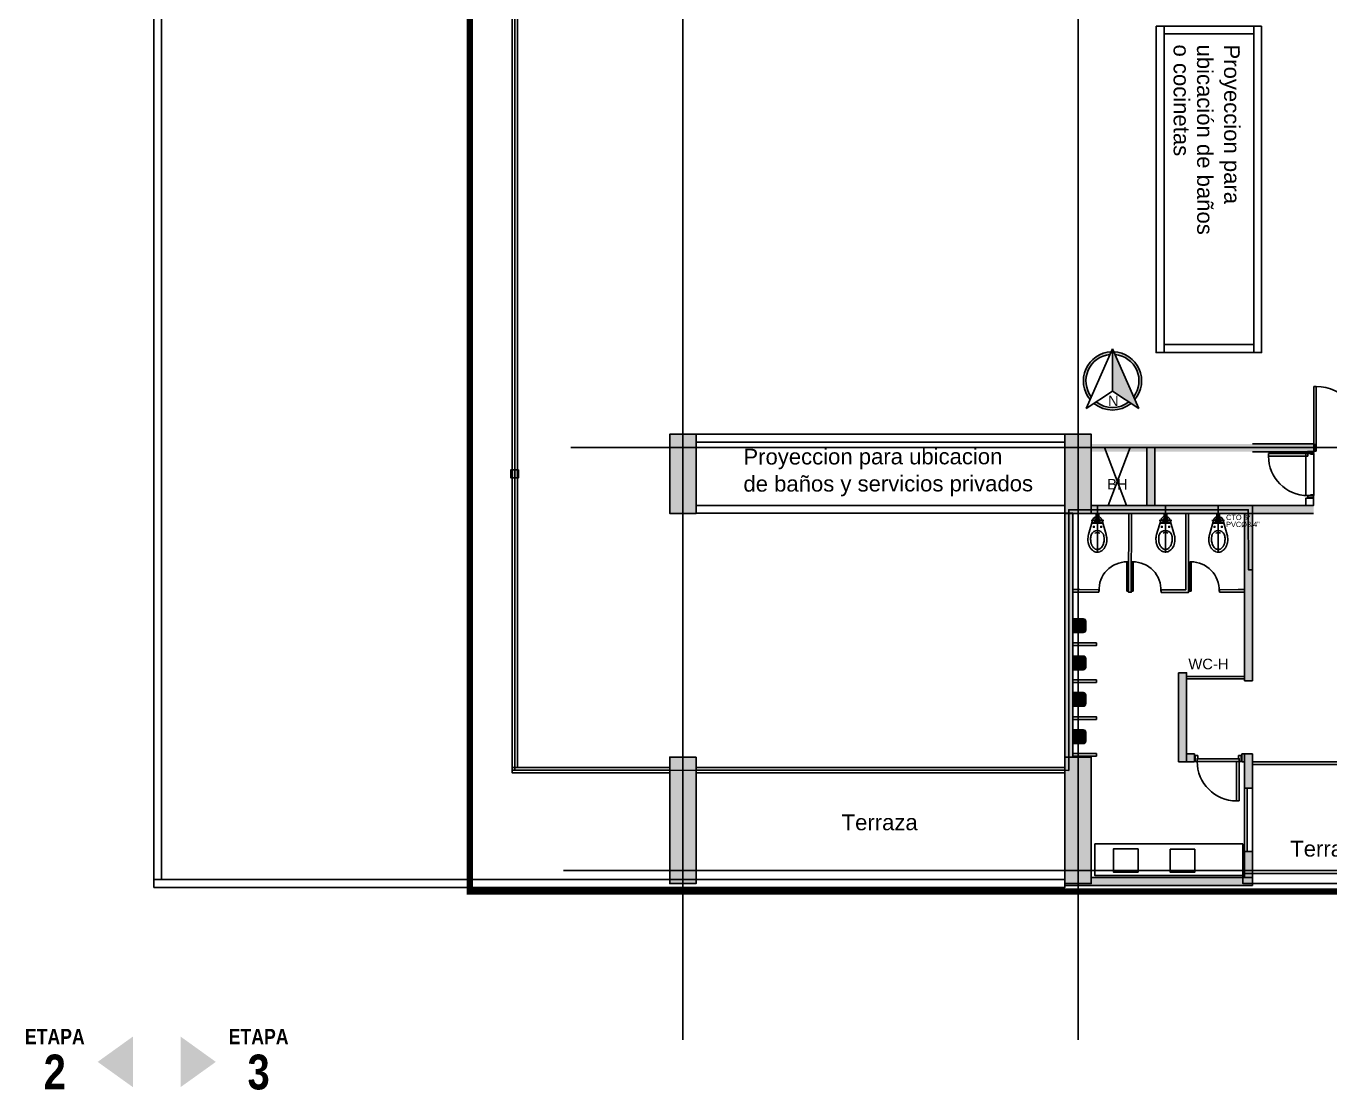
# Model space of a CAD drawing. Header units: metres. Extents: x 357 to 1031, y 43 to 2905.
# Drawn here: x 983.53 to 1008.27, y 2471.17 to 2491.36 of the extents above; entities that cross this region are included whole.
import ezdxf
from ezdxf.enums import TextEntityAlignment as Align

# ---------------------------------------------------------------- set-up
doc = ezdxf.new("R2010")
doc.units = ezdxf.units.M
doc.linetypes.add('HIDDEN', pattern=[9.525, 6.35, -3.175])
for name, color, linetype in [('_ACHU5', 255, 'Continuous'), ('GG_PISO 5', 8, 'Continuous'), ('NORTE', 7, 'Continuous')]:
    doc.layers.add(name, color=color, linetype=linetype)
doc.layers.add('TEXTOS', color=250, linetype='Continuous', lineweight=20)
doc.styles.add('ROMAN', font='ROMANS', dxfattribs={"width": 1.2})
doc.styles.add('STANDAR NEGRITA', font='ARIALNB.TTF', dxfattribs={"height": 0.2})
doc.styles.get("Standard").update_dxf_attribs({"font": 'arial.ttf'})

# ---------------------------------------------------------------- blocks, each defined once
blk = doc.blocks.new('P8P1P161')
at = {"layer": '_ACHU5'}
h = blk.add_hatch(color=256, dxfattribs=at)
h.dxf.hatch_style = 1
h.paths.add_polyline_path([(-0.13, 0), (0.13, 0), (0.13, -0.08), (-0.13, -0.08)])
h.paths.add_polyline_path([(-0.006, -0.064, 1), (0.006, -0.064, 1)], flags=16)
h.paths.add_polyline_path([(-0.13, -0.08), (0.13, -0.08), (0.13, -0.123, 0.414214), (0.1, -0.093), (-0.1, -0.093, 0.414214), (-0.13, -0.123)])
h.paths.add_polyline_path([(-0.1, -0.093), (0.1, -0.093, -0.414214), (0.13, -0.123), (0.13, -0.19, -0.414214), (0.08, -0.24), (-0.08, -0.24, -0.414214), (-0.13, -0.19), (-0.13, -0.123, -0.414214)])
h.paths.add_polyline_path([(-0.1, -0.101, 0.414214), (-0.115, -0.116), (-0.115, -0.183, 0.414214), (-0.08, -0.218), (0.08, -0.218, 0.414214), (0.115, -0.183), (0.115, -0.116, 0.414214), (0.1, -0.101)], flags=16)
h.paths.add_polyline_path([(-0.024, -0.114), (-0.024, -0.13), (-0.016, -0.13), (-0.016, -0.114)], flags=0)
h.paths.add_polyline_path([(-0.004, -0.114), (-0.004, -0.13), (0.004, -0.13), (0.004, -0.114)], flags=0)
h.paths.add_polyline_path([(0.016, -0.114), (0.016, -0.13), (0.024, -0.13), (0.024, -0.114)], flags=0)
h.paths.add_polyline_path([(-0.115, -0.116, -0.414214), (-0.1, -0.101), (0.1, -0.101, -0.414214), (0.115, -0.116), (0.115, -0.183, -0.414214), (0.08, -0.218), (-0.08, -0.218, -0.414214), (-0.115, -0.183)], flags=0)
h = blk.add_hatch(color=256, dxfattribs=at)
h.dxf.hatch_style = 1
h.paths.add_polyline_path([(-0.115, -0.116), (-0.115, -0.183, 0.414214), (-0.08, -0.218), (0.08, -0.218, 0.414214), (0.115, -0.183), (0.115, -0.116, 0.414214), (0.1, -0.101), (-0.1, -0.101, 0.414214)])
h.paths.add_polyline_path([(0.024, -0.13), (0.016, -0.13), (0.016, -0.114), (0.024, -0.114)], flags=16)
h.paths.add_polyline_path([(0.004, -0.13), (-0.004, -0.13), (-0.004, -0.114), (0.004, -0.114)], flags=16)
h.paths.add_polyline_path([(-0.016, -0.13), (-0.024, -0.13), (-0.024, -0.114), (-0.016, -0.114)], flags=16)
for p, q in [((-0.13, 0), (0.13, 0)), ((-0.13, 0), (-0.13, -0.123)), ((0.13, 0), (0.13, -0.123)), ((-0.13, -0.123), (-0.13, -0.19)), ((-0.115, -0.116), (-0.115, -0.183)), ((-0.1, -0.093), (0.1, -0.093)), ((-0.1, -0.101), (0.1, -0.101)), ((-0.08, -0.218), (0.08, -0.218)), ((-0.08, -0.24), (0.08, -0.24)), ((-0.024, -0.13), (-0.024, -0.114)), ((-0.024, -0.114), (-0.016, -0.114)), ((-0.016, -0.13), (-0.024, -0.13)), ((-0.016, -0.114), (-0.016, -0.13)), ((-0.004, -0.114), (0.004, -0.114)), ((-0.004, -0.13), (-0.004, -0.114)), ((0.004, -0.13), (-0.004, -0.13)), ((0.004, -0.114), (0.004, -0.13)), ((0.016, -0.13), (0.016, -0.114)), ((0.016, -0.114), (0.024, -0.114)), ((0.024, -0.13), (0.016, -0.13)), ((0.024, -0.114), (0.024, -0.13)), ((0.115, -0.116), (0.115, -0.183)), ((0.13, -0.123), (0.13, -0.19))]:
    blk.add_line(p, q)
blk.add_circle((0, -0.064), 0.00632)
for centre, radius, start, end in [((-0.1, -0.123), 0.03, 90, 180), ((-0.08, -0.19), 0.05, 180, 270), ((-0.1, -0.116), 0.0149, 90, 180), ((-0.08, -0.183), 0.0349, 180, 270), ((0.08, -0.183), 0.0349, 270, 0), ((0.08, -0.19), 0.05, 270, 0), ((0.1, -0.123), 0.03, 0, 90), ((0.1, -0.116), 0.0149, 0, 90)]:
    blk.add_arc(centre, radius, start, end)
at = {"style": 'ROMAN', "width": 1.2}
for tag, flags, p in [('CODIN', 3, (0.018, -0.647)), ('CODIN0', 1, (-0.032, -0.975))]:
    blk.add_attdef(tag, text='', height=0.21, dxfattribs=dict(at, flags=flags)).set_placement(p, align=Align.MIDDLE)
blk = doc.blocks.new('A$Cf847e5f9')
at = {"true_color": 0x636466}
h = blk.add_hatch(color=251, dxfattribs=at)
h.dxf.hatch_style = 1
h.paths.add_polyline_path([(7.58, 20.19), (7.58, 4.1), (17.59, -2.41)])
h = blk.add_hatch(color=256)
h.dxf.hatch_style = 1
h.paths.add_polyline_path([(6.62, 18.02), (7.08, 19.06, 0.618991), (-0.94, 0.95), (-0.48, 1.98, -0.58483)])
h.paths.add_polyline_path([(8.08, 19.06), (8.54, 18.02, -0.58483), (15.65, 1.98), (16.1, 0.95, 0.618991)])
h = blk.add_hatch(color=256)
h.dxf.hatch_style = 1
h.paths.add_polyline_path([(14.66, -0.5), (13.78, 0.07, -0.344197), (1.39, 0.07), (0.5, -0.5, 0.361596)])
for points in [[(-2.43, -2.41), (7.58, 4.1)], [(17.59, -2.41), (7.58, 4.1)]]:
    blk.add_lwpolyline(points)
at = {"layer": 'NORTE'}
for q in [(-2.43, -2.41), (17.59, -2.41)]:
    blk.add_line((7.58, 20.19), q, dxfattribs=at)
blk.add_lwpolyline([(7.58, 4.1), (7.58, 20.19)], dxfattribs=at)
for radius, start, end in [(11.06, 92.5879, 219.6164), (10.06, 95.4614, 216.7429), (11.06, 320.3836, 87.4121), (10.06, 323.2571, 84.5386), (10.06, 232.0134, 307.9866), (11.06, 230.2404, 309.7596)]:
    blk.add_arc((7.58, 8), radius, start, end, dxfattribs=at)
at = {"layer": 'NORTE', "insert": (5.88, 2.43), "char_height": 4, "attachment_point": 1}
blk.add_mtext_dynamic_manual_height_columns('N', width=1.3231, gutter_width=12.5, heights=[0], dxfattribs=at)
blk = doc.blocks.new('A$Cec4fd115')
at = {"layer": 'GG_PISO 5', "linetype": 'HIDDEN'}
for points in [[(0.051, 0.001), (0, 0.002), (0, 1.226), (0.051, 1.225)], [(2.183, 0), (2.234, 0.001), (2.234, 1.226), (2.183, 1.225)]]:
    blk.add_lwpolyline(points, close=True, dxfattribs=at)
at = {"layer": 'GG_PISO 5'}
for centre, start, end in [((0.06, 0.169), 358.8254, 90.5063), ((2.174, 0.169), 89.4937, 181.1746)]:
    blk.add_arc(centre, 1.057, start, end, dxfattribs=at)

msp = doc.modelspace()

# ---------------------------------------------------------------- hatches: boundary and pattern name
at = {"layer": 'GG_PISO 5'}
h = msp.add_hatch(color=256, dxfattribs=at)
h.paths.add_polyline_path([(1003.743, 2527.915), (1003.243, 2527.915), (1003.243, 2529.415), (1003.743, 2529.415)])
h.paths.add_polyline_path([(996.243, 2527.915), (995.743, 2527.915), (995.743, 2529.415), (996.243, 2529.415)])
h.paths.add_polyline_path([(1019.741, 2527.915), (1019.241, 2527.915), (1019.241, 2529.415), (1019.741, 2529.415)])
h.paths.add_polyline_path([(1012.243, 2527.915), (1011.743, 2527.915), (1011.743, 2529.415), (1012.243, 2529.415)])
h.paths.add_polyline_path([(1020.241, 2519.39), (1020.241, 2518.89), (1018.741, 2518.89), (1018.741, 2519.39)])
h.paths.add_polyline_path([(1004.243, 2519.39), (1004.243, 2518.89), (1002.743, 2518.89), (1002.743, 2519.39)])
h.paths.add_polyline_path([(1011.243, 2519.39), (1011.243, 2518.89), (1012.743, 2518.89), (1012.743, 2519.39)])
h.paths.add_polyline_path([(995.243, 2519.39), (995.243, 2518.89), (996.743, 2518.89), (996.743, 2519.39)])
h.paths.add_polyline_path([(1020.241, 2511.39), (1020.241, 2510.89), (1018.741, 2510.89), (1018.741, 2511.39)])
h.paths.add_polyline_path([(1004.243, 2511.39), (1004.243, 2510.89), (1002.743, 2510.89), (1002.743, 2511.39)])
h.paths.add_polyline_path([(1011.243, 2511.39), (1011.243, 2510.89), (1012.743, 2510.89), (1012.743, 2511.39)])
h.paths.add_polyline_path([(995.243, 2511.39), (995.243, 2510.89), (996.743, 2510.89), (996.743, 2511.39)])
h.paths.add_polyline_path([(1020.241, 2501.29), (1020.241, 2500.79), (1018.741, 2500.79), (1018.741, 2501.29)])
h.paths.add_polyline_path([(1004.243, 2501.29), (1004.243, 2500.79), (1002.743, 2500.79), (1002.743, 2501.29)])
h.paths.add_polyline_path([(1011.243, 2501.29), (1011.243, 2500.79), (1012.743, 2500.79), (1012.743, 2501.29)])
h.paths.add_polyline_path([(995.243, 2501.29), (995.243, 2500.79), (996.743, 2500.79), (996.743, 2501.29)])
h.paths.add_polyline_path([(1020.241, 2493.29), (1020.241, 2492.79), (1018.741, 2492.79), (1018.741, 2493.29)])
h.paths.add_polyline_path([(1004.243, 2493.29), (1004.243, 2492.79), (1002.743, 2492.79), (1002.743, 2493.29)])
h.paths.add_polyline_path([(1011.243, 2493.29), (1011.243, 2492.79), (1012.743, 2492.79), (1012.743, 2493.29)])
h.paths.add_polyline_path([(995.243, 2493.29), (995.243, 2492.79), (996.743, 2492.79), (996.743, 2493.29)])
h.paths.add_polyline_path([(1012.243, 2483.613), (1011.743, 2483.613), (1011.743, 2482.117), (1012.243, 2482.117)])
h.paths.add_polyline_path([(1018.346, 2483.615), (1019.846, 2483.615), (1019.846, 2483.115), (1018.346, 2483.115)])
h.paths.add_polyline_path([(996.243, 2482.115), (996.243, 2483.615), (995.743, 2483.615), (995.743, 2482.115)])
h.paths.add_polyline_path([(1003.743, 2482.115), (1003.743, 2483.615), (1003.243, 2483.615), (1003.243, 2482.115)])
h.paths.add_polyline_path([(1019.241, 2475.09), (1019.241, 2477.49), (1019.741, 2477.49), (1019.741, 2475.09)])
h.paths.add_polyline_path([(1011.743, 2477.49), (1011.743, 2475.09), (1012.243, 2475.09), (1012.243, 2477.49)])
h.paths.add_polyline_path([(1003.243, 2477.49), (1003.243, 2475.09), (1003.743, 2475.09), (1003.743, 2477.49)])
h.paths.add_polyline_path([(996.243, 2477.49), (996.243, 2475.09), (995.743, 2475.09), (995.743, 2477.49)])
h = msp.add_hatch(color=256, dxfattribs=at)
h.paths.add_polyline_path([(1011.243, 2501.741), (1011.393, 2501.741), (1011.393, 2501.291), (1011.243, 2501.291)])
h.paths.add_polyline_path([(1011.393, 2501.741), (1011.393, 2501.591), (1012.593, 2501.591), (1012.593, 2501.741)])
h.paths.add_polyline_path([(1012.593, 2501.741), (1012.743, 2501.741), (1012.743, 2501.291), (1012.593, 2501.291)])
h.paths.add_polyline_path([(1002.743, 2501.741), (1002.893, 2501.741), (1002.893, 2501.291), (1002.743, 2501.291)])
h.paths.add_polyline_path([(1002.893, 2501.741), (1002.893, 2501.591), (1004.093, 2501.591), (1004.093, 2501.741)])
h.paths.add_polyline_path([(1004.093, 2501.741), (1004.243, 2501.741), (1004.243, 2501.291), (1004.093, 2501.291)])
h.paths.add_polyline_path([(1002.893, 2500.341), (1002.743, 2500.341), (1002.743, 2500.791), (1002.893, 2500.791)])
h.paths.add_polyline_path([(1004.093, 2500.341), (1004.243, 2500.341), (1004.243, 2500.791), (1004.093, 2500.791)])
h.paths.add_polyline_path([(1002.893, 2500.341), (1002.893, 2500.491), (1004.093, 2500.491), (1004.093, 2500.341)])
h.paths.add_polyline_path([(1011.393, 2500.341), (1011.243, 2500.341), (1011.243, 2500.791), (1011.393, 2500.791)])
h.paths.add_polyline_path([(1012.593, 2500.341), (1012.743, 2500.341), (1012.743, 2500.791), (1012.593, 2500.791)])
h.paths.add_polyline_path([(1011.393, 2500.341), (1011.393, 2500.491), (1012.593, 2500.491), (1012.593, 2500.341)])
h.paths.add_polyline_path([(1011.393, 2518.441), (1011.243, 2518.441), (1011.243, 2518.891), (1011.393, 2518.891)])
h.paths.add_polyline_path([(1012.593, 2518.441), (1012.743, 2518.441), (1012.743, 2518.891), (1012.593, 2518.891)])
h.paths.add_polyline_path([(1011.393, 2518.441), (1011.393, 2518.591), (1012.593, 2518.591), (1012.593, 2518.441)])
h.paths.add_polyline_path([(1011.243, 2519.841), (1011.393, 2519.841), (1011.393, 2519.391), (1011.243, 2519.391)])
h.paths.add_polyline_path([(1011.393, 2519.841), (1011.393, 2519.691), (1012.593, 2519.691), (1012.593, 2519.841)])
h.paths.add_polyline_path([(1012.593, 2519.841), (1012.743, 2519.841), (1012.743, 2519.391), (1012.593, 2519.391)])
h.paths.add_polyline_path([(1002.743, 2519.841), (1002.893, 2519.841), (1002.893, 2519.391), (1002.743, 2519.391)])
h.paths.add_polyline_path([(1002.893, 2519.841), (1002.893, 2519.691), (1004.093, 2519.691), (1004.093, 2519.841)])
h.paths.add_polyline_path([(1004.093, 2519.841), (1004.243, 2519.841), (1004.243, 2519.391), (1004.093, 2519.391)])
h.paths.add_polyline_path([(1002.893, 2518.441), (1002.743, 2518.441), (1002.743, 2518.891), (1002.893, 2518.891)])
h.paths.add_polyline_path([(1004.093, 2518.441), (1004.243, 2518.441), (1004.243, 2518.891), (1004.093, 2518.891)])
h.paths.add_polyline_path([(1002.893, 2518.441), (1002.893, 2518.591), (1004.093, 2518.591), (1004.093, 2518.441)])
h.paths.add_polyline_path([(992.875, 2482.941), (992.725, 2482.941), (992.725, 2482.791), (992.875, 2482.791)])
h.paths.add_polyline_path([(992.875, 2493.116), (992.725, 2493.116), (992.725, 2492.966), (992.875, 2492.966)])
h.paths.add_polyline_path([(992.875, 2501.116), (992.725, 2501.116), (992.725, 2500.966), (992.875, 2500.966)])
h.paths.add_polyline_path([(992.875, 2511.216), (992.725, 2511.216), (992.725, 2511.066), (992.875, 2511.066)])
h.paths.add_polyline_path([(992.876, 2519.216), (992.726, 2519.216), (992.726, 2519.066), (992.876, 2519.066)])
h.paths.add_polyline_path([(1022.767, 2493.116), (1022.617, 2493.116), (1022.617, 2492.966), (1022.767, 2492.966)])
h.paths.add_polyline_path([(1022.767, 2501.116), (1022.617, 2501.116), (1022.617, 2500.966), (1022.767, 2500.966)])
h.paths.add_polyline_path([(1022.767, 2511.216), (1022.617, 2511.216), (1022.617, 2511.066), (1022.767, 2511.066)])
h.paths.add_polyline_path([(1022.767, 2519.216), (1022.617, 2519.216), (1022.617, 2519.066), (1022.767, 2519.066)])
at = {"layer": 'GG_PISO 5', "ltscale": 0.03}
h = msp.add_hatch(color=256, dxfattribs=at)
h.dxf.hatch_style = 1
h.paths.add_polyline_path([(1006.803, 2482.115), (1006.803, 2482.265), (1003.743, 2482.265), (1003.743, 2482.115)])
h.paths.add_polyline_path([(1003.393, 2477.491), (1003.393, 2482.116), (1003.243, 2482.116), (1003.243, 2477.857), (1003.243, 2477.491)])
h.paths.add_polyline_path([(1006.803, 2478.94), (1006.653, 2478.94), (1006.653, 2482.115), (1006.803, 2482.115)])
h.paths.add_polyline_path([(1005.403, 2479.09), (1005.403, 2477.401), (1005.553, 2477.401), (1005.553, 2479.09)])
h.paths.add_polyline_path([(1005.553, 2477.401), (1005.703, 2477.401), (1005.703, 2477.551), (1005.553, 2477.551)])
h.paths.add_polyline_path([(1006.803, 2477.551), (1006.653, 2477.551), (1006.653, 2476.901), (1006.803, 2476.901)])
h.paths.add_polyline_path([(1006.603, 2477.401), (1006.653, 2477.401), (1006.653, 2477.551), (1006.603, 2477.551)])
h.paths.add_polyline_path([(1006.653, 2475.701), (1006.653, 2475.206), (1006.803, 2475.206), (1006.803, 2475.701)])
h.paths.add_polyline_path([(1003.243, 2475.056), (1006.803, 2475.056), (1006.803, 2475.206), (1003.743, 2475.206), (1003.743, 2475.091), (1003.243, 2475.091)])
h.paths.add_polyline_path([(1010.119, 2477.551), (1010.119, 2477.401), (1009.552, 2477.401), (1009.552, 2475.036), (1009.402, 2475.036), (1009.402, 2477.551)])
h.paths.add_polyline_path([(1012.671, 2477.551), (1012.671, 2477.401), (1012.243, 2477.401), (1012.243, 2477.491), (1011.743, 2477.491), (1011.743, 2477.401), (1011.319, 2477.401), (1011.319, 2477.551)])
h.paths.add_polyline_path([(1009.552, 2475.036), (1016.595, 2475.036), (1016.595, 2475.189), (1009.552, 2475.189)])
h.paths.add_polyline_path([(1014.87, 2477.551), (1014.87, 2477.401), (1013.871, 2477.401), (1013.871, 2477.551)])
h.paths.add_polyline_path([(1014.296, 2475.189), (1014.446, 2475.189), (1014.446, 2477.401), (1014.296, 2477.401), (1014.296, 2477.403), (1014.296, 2475.189), (1014.296, 2475.189)])
h.paths.add_polyline_path([(1016.07, 2477.551), (1016.07, 2477.401), (1016.595, 2477.401), (1016.595, 2475.036), (1016.745, 2475.036), (1016.745, 2477.551)])
h.paths.add_polyline_path([(1019.741, 2475.191), (1023.542, 2475.191), (1023.542, 2475.041), (1019.191, 2475.041), (1019.191, 2477.49), (1019.241, 2477.49), (1019.241, 2475.09), (1019.741, 2475.09)])
h.paths.add_polyline_path([(1022.976, 2476.695), (1022.976, 2475.191), (1022.826, 2475.191), (1022.826, 2476.695)], flags=17)
h.paths.add_polyline_path([(1022.976, 2476.695), (1023.392, 2476.695), (1023.392, 2476.545), (1022.976, 2476.545)], flags=17)
h.paths.add_polyline_path([(1023.542, 2476.695), (1023.542, 2475.191), (1023.392, 2475.191), (1023.392, 2476.695)])
h.paths.add_polyline_path([(1019.354, 2477.49), (1019.354, 2481.103), (1019.191, 2481.103), (1019.191, 2477.49)])
h.paths.add_polyline_path([(1020.397, 2479.011), (1023.392, 2479.011), (1023.392, 2478.861), (1020.397, 2478.861)])
h.paths.add_polyline_path([(1020.849, 2479.95), (1020.849, 2479.011), (1020.999, 2479.011), (1020.999, 2479.95)])
h.paths.add_polyline_path([(1019.491, 2479.011), (1019.354, 2479.011), (1019.354, 2478.861), (1019.491, 2478.861)])
h.paths.add_polyline_path([(1023.542, 2481.103), (1023.542, 2479.899), (1023.392, 2479.899), (1023.392, 2481.103)])
h.paths.add_polyline_path([(1020.843, 2481.103), (1023.392, 2481.103), (1023.392, 2480.953), (1020.843, 2480.953)])
h.paths.add_polyline_path([(1020.849, 2484.871), (1020.849, 2483.31), (1020.999, 2483.31), (1020.999, 2484.871)])
h.paths.add_polyline_path([(1022.614, 2484.867), (1020.849, 2484.871), (1020.849, 2485.021), (1022.615, 2485.017)])
h.paths.add_polyline_path([(1018.346, 2483.617), (1014.694, 2483.617), (1014.694, 2483.467), (1018.346, 2483.467)])
h.paths.add_polyline_path([(1016.645, 2481.103), (1016.495, 2481.103), (1016.495, 2482.428), (1016.645, 2482.428)])
h.paths.add_polyline_path([(1016.495, 2482.114), (1016.495, 2482.264), (1015.861, 2482.265), (1015.861, 2482.115)])
h.paths.add_polyline_path([(1014.996, 2481.103), (1014.846, 2481.103), (1014.846, 2482.114), (1014.996, 2482.114)])
h.paths.add_polyline_path([(1014.407, 2482.114), (1014.407, 2482.264), (1015.061, 2482.265), (1015.061, 2482.115)])
h.paths.add_polyline_path([(1013.043, 2482.115), (1013.043, 2482.265), (1013.607, 2482.265), (1013.607, 2482.115)])
h.paths.add_polyline_path([(1013.347, 2481.103), (1013.197, 2481.103), (1013.197, 2482.115), (1013.347, 2482.115)])
h.paths.add_polyline_path([(1009.941, 2482.119), (1009.941, 2482.269), (1011.743, 2482.265), (1011.743, 2482.115)])
h.paths.add_polyline_path([(1014.694, 2483.617), (1014.694, 2486.316), (1014.845, 2486.316), (1014.844, 2483.617)])
h.paths.add_polyline_path([(1022.742, 2486.466), (1014.694, 2486.466), (1014.694, 2486.316), (1022.742, 2486.316)])
h.paths.add_polyline_path([(1009.941, 2481.103), (1009.941, 2480.953), (1016.645, 2480.953), (1016.645, 2481.103)])
h = msp.add_hatch(color=256, dxfattribs=at)
h.dxf.hatch_style = 1
h.paths.add_polyline_path([(1007.979, 2483.283), (1007.979, 2483.433), (1003.745, 2483.433), (1003.745, 2483.283)])
h = msp.add_hatch(color=256, dxfattribs=at)
h.dxf.hatch_style = 1
h.paths.add_polyline_path([(1004.951, 2483.365), (1004.801, 2483.365), (1004.801, 2482.265), (1004.951, 2482.265)])
h = msp.add_hatch(color=256, dxfattribs=at)
h.dxf.hatch_style = 1
h.paths.add_polyline_path([(1006.803, 2482.265), (1006.803, 2482.115), (1007.965, 2482.115), (1007.965, 2482.265)])
at = {"layer": 'GG_PISO 5'}
h = msp.add_hatch(color=256, dxfattribs=at)
edge = h.paths.add_edge_path()
edge.add_line((1004.447, 2480.638), (1004.447, 2481.192))
edge.add_arc((1004.443, 2481.192), 0.00439, 359.9997, 449.9997)
edge.add_line((1004.443, 2481.196), (1004.425, 2481.196))
edge.add_arc((1004.425, 2481.192), 0.00439, 89.9997, 179.9997)
edge.add_line((1004.421, 2481.192), (1004.421, 2480.642))
edge.add_arc((1004.425, 2480.642), 0.00439, 179.9997, 269.9997)
edge.add_line((1004.425, 2480.638), (1004.447, 2480.638))
h = msp.add_hatch(color=256, dxfattribs=at)
edge = h.paths.add_edge_path()
edge.add_line((1004.511, 2480.637), (1004.511, 2481.191))
edge.add_arc((1004.515, 2481.191), 0.00439, 90.0003, 180.0003, ccw=False)
edge.add_line((1004.515, 2481.196), (1004.533, 2481.196))
edge.add_arc((1004.533, 2481.191), 0.00439, 0.0003, 90.0003, ccw=False)
edge.add_line((1004.537, 2481.191), (1004.537, 2480.642))
edge.add_arc((1004.533, 2480.642), 0.00439, -89.9997, 0.0003, ccw=False)
edge.add_line((1004.533, 2480.637), (1004.511, 2480.637))
h = msp.add_hatch(color=256, dxfattribs=at)
edge = h.paths.add_edge_path()
edge.add_line((1005.614, 2480.638), (1005.614, 2481.192))
edge.add_arc((1005.619, 2481.192), 0.00439, 90.0003, 180.0003, ccw=False)
edge.add_line((1005.619, 2481.196), (1005.636, 2481.196))
edge.add_arc((1005.636, 2481.192), 0.00439, 0.0003, 90.0003, ccw=False)
edge.add_line((1005.641, 2481.192), (1005.641, 2480.642))
edge.add_arc((1005.636, 2480.642), 0.00439, -89.9997, 0.0003, ccw=False)
edge.add_line((1005.636, 2480.638), (1005.614, 2480.638))
h = msp.add_hatch(color=256, dxfattribs=at)
h.dxf.hatch_style = 1
h.paths.add_polyline_path([(986.459, 2472.186), (986.459, 2471.227), (987.127, 2471.706)])
h.paths.add_polyline_path([(985.552, 2472.186), (985.552, 2471.227), (984.884, 2471.706)])

# ---------------------------------------------------------------- linework, layer by layer
for p, q in [((995.993, 2531.685), (995.993, 2472.125)), ((1003.493, 2531.685), (1003.493, 2472.125)), ((991.95, 2529.487), (991.95, 2475.056)), ((993.863, 2483.365), (1025.526, 2483.365)), ((1003.995, 2483.365), (1004.414, 2482.265)), ((1004.484, 2483.365), (1004.066, 2482.265)), ((1004.428, 2480.645), (1004.428, 2480.658)), ((1004.432, 2480.662), (1004.449, 2480.662)), ((1004.449, 2480.64), (1004.432, 2480.64)), ((1004.449, 2480.64), (1004.449, 2480.693)), ((1004.449, 2480.693), (1004.454, 2480.693)), ((1004.449, 2480.662), (1004.449, 2480.64)), ((1004.454, 2480.64), (1004.449, 2480.64)), ((1004.454, 2480.693), (1004.454, 2480.64)), ((1004.508, 2480.692), (1004.504, 2480.692)), ((1004.504, 2480.692), (1004.504, 2480.64)), ((1004.504, 2480.64), (1004.508, 2480.64)), ((1004.508, 2480.64), (1004.508, 2480.692)), ((1004.526, 2480.662), (1004.508, 2480.662)), ((1004.508, 2480.662), (1004.508, 2480.64)), ((1004.508, 2480.64), (1004.526, 2480.64)), ((1004.53, 2480.644), (1004.53, 2480.657)), ((1005.612, 2480.693), (1005.608, 2480.693)), ((1005.608, 2480.693), (1005.608, 2480.64)), ((1005.608, 2480.64), (1005.612, 2480.64)), ((1005.612, 2480.64), (1005.612, 2480.693)), ((1005.63, 2480.662), (1005.612, 2480.662)), ((1005.612, 2480.662), (1005.612, 2480.64)), ((1005.612, 2480.64), (1005.63, 2480.64)), ((1005.634, 2480.645), (1005.634, 2480.658)), ((986.098, 2480.477), (986.098, 2475.166)), ((993.724, 2475.34), (1025.526, 2475.34)), ((986.098, 2475.016, 0), (986.098, 2475.016))]:
    msp.add_line(p, q, dxfattribs=at)
at = {"layer": 'GG_PISO 5', "extrusion": (-1.55665e-06, 4.47371e-06, 1)}
for p, q in [((1003.963, 2481.928, 0), (1003.757, 2481.928, 0)), ((1003.836, 2481.934, 0), (1003.759, 2481.934, 0)), ((1003.809, 2481.858, 0), (1003.771, 2481.858, 0)), ((1003.79, 2481.877, 0), (1003.79, 2481.839, 0)), ((1003.961, 2481.934, 0), (1003.884, 2481.934, 0)), ((1003.911, 2481.858, 0), (1003.949, 2481.858, 0)), ((1003.93, 2481.877, 0), (1003.93, 2481.839, 0)), ((1005.255, 2481.93, 0), (1005.049, 2481.93, 0)), ((1005.128, 2481.936, 0), (1005.051, 2481.936, 0)), ((1005.101, 2481.86, 0), (1005.063, 2481.86, 0)), ((1005.082, 2481.879, 0), (1005.082, 2481.841, 0)), ((1005.253, 2481.936, 0), (1005.176, 2481.936, 0)), ((1005.203, 2481.86, 0), (1005.241, 2481.86, 0)), ((1005.222, 2481.879, 0), (1005.222, 2481.841, 0))]:
    msp.add_line(p, q, dxfattribs=at)
at = {"layer": 'GG_PISO 5', "extrusion": (1.55665e-06, 4.47371e-06, 1)}
for p, q in [((1006.052, 2481.928, 0), (1006.258, 2481.928, 0)), ((1006.053, 2481.934, 0), (1006.131, 2481.934, 0)), ((1006.103, 2481.858, 0), (1006.066, 2481.858, 0)), ((1006.085, 2481.877, 0), (1006.085, 2481.839, 0)), ((1006.178, 2481.934, 0), (1006.256, 2481.934, 0)), ((1006.206, 2481.858, 0), (1006.243, 2481.858, 0)), ((1006.225, 2481.877, 0), (1006.225, 2481.839, 0))]:
    msp.add_line(p, q, dxfattribs=at)
at = {"layer": 'GG_PISO 5'}
for points in [[(985.948, 2475.166), (985.948, 2529.491), (986.098, 2529.491), (986.098, 2475.166)], [(1006.803, 2481.045), (1006.726, 2481.045), (1006.725, 2482.185), (1003.316, 2482.185), (1003.316, 2477.237), (992.803, 2477.241), (992.803, 2526.092), (995.814, 2526.092), (995.82, 2529.061), (1006.373, 2529.061), (1006.373, 2527.787), (1009.826, 2527.798), (1009.826, 2529.03), (1012.169, 2529.019), (1012.169, 2526.262), (1022.692, 2526.262), (1022.692, 2486.393), (1014.811, 2486.395), (1014.811, 2484.492), (1013.809, 2484.493), (1013.811, 2483.533), (1011.813, 2483.533), (1011.819, 2482.189), (1009.941, 2482.194)], [(1004.951, 2483.365), (1004.951, 2482.265), (1004.801, 2482.265), (1004.801, 2483.365)], [(1004.801, 2483.365), (1004.951, 2483.365)], [(1006.805, 2483.433), (1007.979, 2483.433), (1007.979, 2483.283), (1006.805, 2483.283)], [(1007.903, 2483.241), (1007.965, 2483.241), (1007.965, 2483.291), (1007.853, 2483.291), (1007.853, 2483.253), (1007.903, 2483.253), (1007.903, 2483.241)], [(1007.879, 2483.296), (1007.879, 2483.283), (1007.966, 2483.283), (1007.966, 2483.296)], [(1007.903, 2482.465), (1007.965, 2482.465), (1007.965, 2482.414), (1007.853, 2482.414), (1007.853, 2482.452), (1007.903, 2482.452), (1007.903, 2482.465)], [(1007.865, 2482.402), (1007.865, 2482.414), (1007.952, 2482.414), (1007.952, 2482.402)], [(1007.965, 2482.115), (1006.803, 2482.115), (1006.803, 2482.265), (1007.965, 2482.265)], [(1005.703, 2477.421), (1005.716, 2477.421), (1005.716, 2477.508), (1005.703, 2477.508)], [(1005.766, 2477.459), (1005.766, 2477.52), (1005.716, 2477.52), (1005.716, 2477.408), (1005.754, 2477.408), (1005.754, 2477.459), (1005.766, 2477.459)], [(1006.54, 2477.459), (1006.54, 2477.52), (1006.59, 2477.52), (1006.59, 2477.408), (1006.552, 2477.408), (1006.552, 2477.459), (1006.54, 2477.459)], [(1006.603, 2477.508), (1006.59, 2477.508), (1006.59, 2477.421), (1006.603, 2477.421)]]:
    msp.add_lwpolyline(points, dxfattribs=at)
at = {"layer": 'GG_PISO 5', "ltscale": 5, "const_width": 0.12}
msp.add_lwpolyline([(991.95, 2529.416), (1023.542, 2529.416), (1023.542, 2474.941), (991.95, 2474.941)], close=True, dxfattribs=at)
at = {"layer": 'GG_PISO 5'}
for points in [[(992.753, 2477.291), (992.803, 2477.291), (992.803, 2526.041), (992.753, 2526.041)], [(992.853, 2477.291), (992.803, 2477.291), (992.803, 2526.041), (992.853, 2526.041)], [(1004.975, 2491.362), (1005.125, 2491.362), (1005.125, 2485.167), (1004.975, 2485.167)], [(1005.125, 2491.362), (1005.125, 2491.212), (1006.828, 2491.212), (1006.828, 2491.362)], [(1006.978, 2491.362), (1006.828, 2491.362), (1006.828, 2485.167), (1006.978, 2485.167)], [(1005.125, 2485.167), (1005.125, 2485.317), (1006.828, 2485.317), (1006.828, 2485.167)], [(996.243, 2482.115), (996.243, 2483.615), (995.743, 2483.615), (995.743, 2482.115)], [(996.243, 2483.616), (996.243, 2483.466), (1003.243, 2483.466), (1003.243, 2483.616)], [(996.243, 2483.616), (996.243, 2483.466), (1003.243, 2483.466), (1003.243, 2483.616)], [(1003.743, 2482.115), (1003.743, 2483.615), (1003.243, 2483.615), (1003.243, 2482.115)], [(1004.801, 2483.365), (1004.951, 2483.365), (1004.951, 2482.265), (1004.801, 2482.265)], [(1007.966, 2483.253), (1007.815, 2483.253), (1007.815, 2482.452), (1007.966, 2482.452)], [(992.875, 2482.941), (992.725, 2482.941), (992.725, 2482.791), (992.875, 2482.791)], [(1007.965, 2482.402), (1007.965, 2482.265), (1007.815, 2482.265), (1007.815, 2482.402)], [(996.243, 2482.116), (996.243, 2482.266), (1003.243, 2482.266), (1003.243, 2482.116)], [(996.243, 2482.116), (996.243, 2482.266), (1003.243, 2482.266), (1003.243, 2482.116)], [(1003.393, 2477.491), (1003.393, 2482.116), (1003.243, 2482.116), (1003.243, 2477.857), (1003.243, 2477.857), (1003.243, 2477.857), (1003.243, 2477.491), (1003.243, 2477.491)], [(1006.803, 2482.115), (1006.803, 2482.265), (1003.743, 2482.265), (1003.743, 2482.115)], [(1004.505, 2482.115), (1004.504, 2480.617), (1004.454, 2480.617), (1004.454, 2480.667), (1004.454, 2480.667), (1004.455, 2482.115)], [(1005.591, 2482.115), (1005.591, 2480.616), (1005.072, 2480.616), (1005.072, 2480.666), (1005.54, 2480.666), (1005.541, 2482.115)], [(1006.803, 2478.94), (1006.653, 2478.94), (1006.653, 2482.115), (1006.803, 2482.115)], [(1003.886, 2480.617), (1003.393, 2480.618), (1003.393, 2480.668), (1003.529, 2480.668), (1003.529, 2480.668), (1003.886, 2480.667)], [(1006.176, 2480.617), (1006.653, 2480.618), (1006.653, 2480.668), (1006.533, 2480.668), (1006.533, 2480.668), (1006.176, 2480.667)], [(1003.843, 2479.656), (1003.843, 2479.606), (1003.393, 2479.606), (1003.393, 2479.656)], [(1005.403, 2479.09), (1005.403, 2477.401), (1005.553, 2477.401), (1005.553, 2479.09)], [(1003.843, 2478.956), (1003.843, 2478.906), (1003.393, 2478.906), (1003.393, 2478.956)], [(1006.653, 2478.972), (1006.653, 2479.022), (1005.553, 2479.022), (1005.553, 2478.972)], [(1003.843, 2478.206), (1003.843, 2478.256), (1003.393, 2478.256), (1003.393, 2478.206)], [(996.243, 2477.49), (996.243, 2475.09), (995.743, 2475.09), (995.743, 2477.49)], [(1003.243, 2477.49), (1003.243, 2475.09), (1003.743, 2475.09), (1003.743, 2477.49)], [(1003.843, 2477.506), (1003.843, 2477.556), (1003.393, 2477.556), (1003.393, 2477.506)], [(1005.553, 2477.401), (1005.703, 2477.401), (1005.703, 2477.551), (1005.553, 2477.551)], [(1006.552, 2477.459), (1006.552, 2477.408), (1005.754, 2477.408), (1005.754, 2477.459)], [(1006.603, 2477.401), (1006.653, 2477.401), (1006.653, 2477.551), (1006.603, 2477.551)], [(1006.803, 2477.551), (1006.653, 2477.551), (1006.653, 2476.901), (1006.803, 2476.901)], [(1009.402, 2477.351), (1009.402, 2477.401), (1006.803, 2477.401), (1006.803, 2477.351)], [(995.743, 2477.291), (995.743, 2477.241), (992.753, 2477.241), (992.753, 2477.291)], [(995.743, 2477.19), (995.743, 2477.241), (992.753, 2477.241), (992.753, 2477.19)], [(996.243, 2477.291), (996.243, 2477.241), (1003.243, 2477.241), (1003.243, 2477.291)], [(996.243, 2477.19), (996.243, 2477.241), (1003.243, 2477.241), (1003.243, 2477.19)], [(1006.803, 2476.901), (1006.653, 2476.901), (1006.653, 2475.701), (1006.803, 2475.701)], [(1006.703, 2476.901), (1006.653, 2476.901), (1006.653, 2475.701), (1006.703, 2475.701)], [(1006.618, 2475.242), (1003.813, 2475.242), (1003.813, 2475.842), (1006.618, 2475.842)], [(1004.633, 2475.747), (1004.633, 2475.309), (1004.166, 2475.309), (1004.166, 2475.747)], [(1005.709, 2475.742), (1005.709, 2475.304), (1005.242, 2475.304), (1005.242, 2475.742)], [(1006.653, 2475.701), (1006.653, 2475.206), (1006.803, 2475.206), (1006.803, 2475.701)], [(985.948, 2475.016), (1003.243, 2475.016), (1003.243, 2475.166), (985.948, 2475.166)], [(1003.243, 2475.056), (1006.803, 2475.056), (1006.803, 2475.206), (1003.743, 2475.206), (1003.743, 2475.091), (1003.243, 2475.091)], [(1009.402, 2475.091), (1009.402, 2475.284), (1006.623, 2475.284), (1006.623, 2475.091)]]:
    msp.add_lwpolyline(points, close=True, dxfattribs=at)
at = {"layer": 'GG_PISO 5', "linetype": 'HIDDEN'}
for points in [[(1007.853, 2483.203), (1007.853, 2483.253), (1007.108, 2483.253), (1007.108, 2483.203)], [(1006.502, 2477.408), (1006.552, 2477.408), (1006.552, 2476.658), (1006.502, 2476.658)]]:
    msp.add_lwpolyline(points, close=True, dxfattribs=at)
at = {"layer": 'GG_PISO 5', "extrusion": (-1.55665e-06, 4.47371e-06, 1), "elevation": 0.01}
for points in [[(1003.885, 2482.048), (1003.835, 2482.048), (1003.835, 2482.098), (1003.885, 2482.098)], [(1005.177, 2482.05), (1005.127, 2482.05), (1005.127, 2482.1), (1005.177, 2482.1)]]:
    msp.add_lwpolyline(points, close=True, dxfattribs=at)
at = {"layer": 'GG_PISO 5', "linetype": 'HIDDEN', "ltscale": 0.25, "extrusion": (-1.55665e-06, 4.47371e-06, 1), "elevation": 0.01}
for points in [[(1003.86, 2482.248), (1003.86, 2481.378)], [(1005.152, 2482.25), (1005.152, 2481.38)], [(1003.74, 2481.978), (1003.98, 2481.978)], [(1005.032, 2481.98), (1005.272, 2481.98)]]:
    msp.add_lwpolyline(points, dxfattribs=at)
at = {"layer": 'GG_PISO 5', "extrusion": (1.55665e-06, 4.47371e-06, 1), "elevation": 0.013}
msp.add_lwpolyline([(1006.13, 2482.048), (1006.18, 2482.048), (1006.18, 2482.098), (1006.13, 2482.098)], close=True, dxfattribs=at)
at = {"layer": 'GG_PISO 5', "linetype": 'HIDDEN', "ltscale": 0.25, "extrusion": (1.55665e-06, 4.47371e-06, 1), "elevation": 0.013}
for points in [[(1006.155, 2482.248), (1006.155, 2481.378)], [(1006.275, 2481.978), (1006.035, 2481.978)]]:
    msp.add_lwpolyline(points, dxfattribs=at)
at = {"layer": 'GG_PISO 5', "extrusion": (-1.55665e-06, 4.47371e-06, 1), "elevation": 0.01, "flags": 128}
for points in [[(1004.027, 2481.711), (1003.944, 2481.997, 0.016701), (1003.943, 2482.001, 0.022806), (1003.94, 2482.007, 0.021821), (1003.938, 2482.012, 0.034751), (1003.932, 2482.02, 0.036571), (1003.925, 2482.028, 0.043988), (1003.916, 2482.036, 0.052185), (1003.903, 2482.043, 0.082496), (1003.881, 2482.048, 0.014668), (1003.877, 2482.048), (1003.843, 2482.048, 0.083909), (1003.82, 2482.044, 0.098699), (1003.797, 2482.03, 0.082496), (1003.782, 2482.012, 0.052185), (1003.777, 2481.999, 0.009147), (1003.776, 2481.997), (1003.693, 2481.711, 0.038438), (1003.683, 2481.662, 0.03221), (1003.68, 2481.62, 0.004356), (1003.68, 2481.614, 0.034754), (1003.684, 2481.57, 0.021818), (1003.69, 2481.542, 0.013779), (1003.694, 2481.525, 0.009024), (1003.697, 2481.516, 0.022804), (1003.706, 2481.495, 0.021821), (1003.716, 2481.475, 0.031515), (1003.733, 2481.449, 0.003233), (1003.734, 2481.447, 0.036571), (1003.753, 2481.426, 0.043988), (1003.779, 2481.404, 0.02205), (1003.794, 2481.395, 0.030103), (1003.809, 2481.388, 0.082496), (1003.852, 2481.378, 0.014666), (1003.86, 2481.378, 0.083908), (1003.905, 2481.386, 0.043384), (1003.926, 2481.395, 0.055079), (1003.961, 2481.42, 0.050815), (1003.987, 2481.449, 0.03155), (1004.004, 2481.475, 0.052186), (1004.025, 2481.523, 0.001468), (1004.026, 2481.525, 0.042516), (1004.037, 2481.578, 0.03221), (1004.04, 2481.62, 0.004357), (1004.04, 2481.626, 0.034752), (1004.036, 2481.671, 0.02182), (1004.03, 2481.698, 0.009707), (1004.027, 2481.711)], [(1005.319, 2481.713), (1005.236, 2481.999, 0.016701), (1005.235, 2482.003, 0.022806), (1005.232, 2482.009, 0.021821), (1005.23, 2482.014, 0.034751), (1005.224, 2482.022, 0.036571), (1005.218, 2482.03, 0.043988), (1005.208, 2482.038, 0.052185), (1005.195, 2482.045, 0.082496), (1005.173, 2482.05, 0.014668), (1005.169, 2482.05), (1005.135, 2482.05, 0.083909), (1005.112, 2482.046, 0.098699), (1005.089, 2482.032, 0.082496), (1005.074, 2482.014, 0.052185), (1005.069, 2482.001, 0.009147), (1005.068, 2481.999), (1004.985, 2481.713, 0.038438), (1004.975, 2481.664, 0.03221), (1004.972, 2481.622, 0.004356), (1004.972, 2481.616, 0.034754), (1004.976, 2481.572, 0.021818), (1004.982, 2481.544, 0.013779), (1004.986, 2481.527, 0.009024), (1004.989, 2481.518, 0.022804), (1004.998, 2481.497, 0.021821), (1005.008, 2481.477, 0.031515), (1005.025, 2481.451, 0.003233), (1005.026, 2481.449, 0.036571), (1005.045, 2481.428, 0.043988), (1005.072, 2481.406, 0.02205), (1005.086, 2481.397, 0.030103), (1005.101, 2481.39, 0.082496), (1005.144, 2481.38, 0.014666), (1005.152, 2481.38, 0.083908), (1005.197, 2481.388, 0.043384), (1005.218, 2481.397, 0.055079), (1005.253, 2481.422, 0.050815), (1005.279, 2481.451, 0.03155), (1005.297, 2481.477, 0.052186), (1005.317, 2481.525, 0.001468), (1005.318, 2481.527, 0.042516), (1005.329, 2481.58, 0.03221), (1005.332, 2481.622, 0.004357), (1005.332, 2481.628, 0.034752), (1005.328, 2481.673, 0.02182), (1005.322, 2481.7, 0.009707), (1005.319, 2481.713)], [(1003.86, 2481.428, -0.014666), (1003.855, 2481.428, -0.082496), (1003.828, 2481.434, -0.044795), (1003.814, 2481.441, -0.007375), (1003.81, 2481.444, -0.043988), (1003.79, 2481.46, -0.036571), (1003.776, 2481.477, -0.018877), (1003.769, 2481.486, -0.015864), (1003.762, 2481.497, -0.021821), (1003.754, 2481.514, -0.022804), (1003.746, 2481.532, -0.01791), (1003.742, 2481.547, -0.004894), (1003.74, 2481.552, -0.021818), (1003.735, 2481.578, -0.034754), (1003.732, 2481.62, -0.004356), (1003.731, 2481.626, -0.03221), (1003.734, 2481.664, -0.03362), (1003.742, 2481.704, -0.010353), (1003.744, 2481.713, -0.008488), (1003.747, 2481.72)], [(1003.973, 2481.72, -0.000935), (1003.974, 2481.719, -0.017908), (1003.978, 2481.704, -0.004894), (1003.98, 2481.699, -0.02182), (1003.985, 2481.673, -0.034752), (1003.989, 2481.631, -0.004357), (1003.989, 2481.626, -0.03221), (1003.986, 2481.587, -0.033619), (1003.978, 2481.547, -0.010353), (1003.976, 2481.538, -0.052186), (1003.958, 2481.497, -0.015899), (1003.951, 2481.486, -0.066511), (1003.925, 2481.456, -0.040373), (1003.906, 2481.441, -0.058094), (1003.888, 2481.433, -0.083908), (1003.86, 2481.428)], [(1005.152, 2481.43, -0.014666), (1005.147, 2481.43, -0.082496), (1005.12, 2481.436, -0.044795), (1005.106, 2481.443, -0.007375), (1005.102, 2481.446, -0.043988), (1005.082, 2481.462, -0.036571), (1005.068, 2481.479, -0.018877), (1005.061, 2481.488, -0.015864), (1005.054, 2481.499, -0.021821), (1005.046, 2481.516, -0.022804), (1005.038, 2481.534, -0.01791), (1005.034, 2481.549, -0.004894), (1005.032, 2481.555, -0.021818), (1005.027, 2481.58, -0.034754), (1005.024, 2481.622, -0.004356), (1005.024, 2481.628, -0.03221), (1005.026, 2481.666, -0.03362), (1005.034, 2481.706, -0.010353), (1005.036, 2481.715, -0.008488), (1005.039, 2481.722)], [(1005.265, 2481.722, -0.000935), (1005.266, 2481.721, -0.017908), (1005.27, 2481.706, -0.004894), (1005.272, 2481.701, -0.02182), (1005.277, 2481.675, -0.034752), (1005.281, 2481.633, -0.004357), (1005.281, 2481.628, -0.03221), (1005.278, 2481.589, -0.033619), (1005.27, 2481.549, -0.010353), (1005.268, 2481.54, -0.052186), (1005.25, 2481.499, -0.015899), (1005.243, 2481.488, -0.066511), (1005.217, 2481.458, -0.040373), (1005.198, 2481.443, -0.058094), (1005.18, 2481.435, -0.083908), (1005.152, 2481.43)]]:
    msp.add_lwpolyline(points, format="xyb", dxfattribs=at)
at = {"layer": 'GG_PISO 5', "extrusion": (1.55665e-06, 4.47371e-06, 1), "elevation": 0.013, "flags": 128}
for points in [[(1005.987, 2481.71), (1006.07, 2481.996, -0.016701), (1006.072, 2482.001, -0.022806), (1006.074, 2482.007, -0.021821), (1006.077, 2482.012, -0.034751), (1006.082, 2482.02, -0.036571), (1006.089, 2482.028, -0.043988), (1006.099, 2482.036, -0.052185), (1006.111, 2482.043, -0.082496), (1006.134, 2482.048, -0.014668), (1006.138, 2482.048), (1006.171, 2482.048, -0.083909), (1006.194, 2482.044, -0.098699), (1006.218, 2482.03, -0.082496), (1006.232, 2482.012, -0.052185), (1006.238, 2481.999, -0.009147), (1006.239, 2481.996), (1006.322, 2481.71, -0.038438), (1006.332, 2481.662, -0.03221), (1006.335, 2481.62, -0.004356), (1006.335, 2481.614, -0.034754), (1006.331, 2481.569, -0.021818), (1006.325, 2481.542, -0.013779), (1006.32, 2481.524, -0.009024), (1006.317, 2481.516, -0.022804), (1006.309, 2481.495, -0.021821), (1006.299, 2481.475, -0.031515), (1006.282, 2481.449, -0.003233), (1006.28, 2481.447, -0.036571), (1006.262, 2481.426, -0.043988), (1006.235, 2481.404, -0.02205), (1006.221, 2481.395, -0.030103), (1006.206, 2481.388, -0.082496), (1006.163, 2481.378, -0.014666), (1006.155, 2481.378, -0.083908), (1006.11, 2481.385, -0.043384), (1006.089, 2481.395, -0.055079), (1006.054, 2481.42, -0.050815), (1006.027, 2481.449, -0.03155), (1006.01, 2481.475, -0.052186), (1005.989, 2481.523, -0.001468), (1005.989, 2481.524, -0.042516), (1005.977, 2481.578, -0.03221), (1005.975, 2481.62, -0.004357), (1005.975, 2481.626, -0.034752), (1005.979, 2481.671, -0.02182), (1005.984, 2481.698, -0.009707), (1005.987, 2481.71)], [(1006.041, 2481.72, 0.000935), (1006.041, 2481.719, 0.017908), (1006.036, 2481.704, 0.004894), (1006.035, 2481.698, 0.02182), (1006.03, 2481.673, 0.034752), (1006.026, 2481.631, 0.004357), (1006.026, 2481.625, 0.03221), (1006.029, 2481.587, 0.033619), (1006.036, 2481.547, 0.010353), (1006.039, 2481.538, 0.052186), (1006.057, 2481.497, 0.015899), (1006.064, 2481.486, 0.066511), (1006.089, 2481.456, 0.040373), (1006.109, 2481.441, 0.058094), (1006.126, 2481.433, 0.083908), (1006.155, 2481.428)], [(1006.155, 2481.428, 0.014666), (1006.16, 2481.428, 0.082496), (1006.187, 2481.434, 0.044795), (1006.201, 2481.441, 0.007375), (1006.204, 2481.444, 0.043988), (1006.224, 2481.46, 0.036571), (1006.239, 2481.477, 0.018877), (1006.245, 2481.486, 0.015864), (1006.252, 2481.497, 0.021821), (1006.261, 2481.514, 0.022804), (1006.268, 2481.532, 0.01791), (1006.273, 2481.547, 0.004894), (1006.274, 2481.552, 0.021818), (1006.279, 2481.578, 0.034754), (1006.283, 2481.62, 0.004356), (1006.283, 2481.625, 0.03221), (1006.281, 2481.664, 0.03362), (1006.273, 2481.704, 0.010353), (1006.27, 2481.713, 0.008488), (1006.268, 2481.72)]]:
    msp.add_lwpolyline(points, format="xyb", dxfattribs=at)
at = {"layer": 'GG_PISO 5'}
for points in [[(1004.447, 2480.638), (1004.447, 2481.192, 0.414214), (1004.443, 2481.196), (1004.425, 2481.196, 0.414214), (1004.421, 2481.192), (1004.421, 2480.642, 0.414214), (1004.425, 2480.638)], [(1004.511, 2480.637), (1004.511, 2481.191, -0.414214), (1004.515, 2481.196), (1004.533, 2481.196, -0.414214), (1004.537, 2481.191), (1004.537, 2480.642, -0.414214), (1004.533, 2480.637)], [(1005.614, 2480.638), (1005.614, 2481.192, -0.414214), (1005.619, 2481.196), (1005.636, 2481.196, -0.414214), (1005.641, 2481.192), (1005.641, 2480.642, -0.414214), (1005.636, 2480.638)]]:
    msp.add_lwpolyline(points, format="xyb", close=True, dxfattribs=at)
for centre in [(1004.434, 2480.651), (1004.524, 2480.651), (1005.628, 2480.651)]:
    msp.add_circle(centre, 0.0022, dxfattribs=at)
for centre, radius, start, end in [((1007.859, 2483.203), 0.751, 180.044, 269.4867), ((1004.432, 2480.658), 0.00439, 89.9997, 179.9997), ((1004.432, 2480.645), 0.00439, 179.9997, 269.9997), ((1004.526, 2480.657), 0.00439, 0.0003, 90.0003), ((1004.526, 2480.644), 0.00439, 270.0003, 0.0003), ((1005.63, 2480.658), 0.00439, 0.0003, 90.0003), ((1005.63, 2480.645), 0.00439, 270.0003, 0.0003), ((1006.508, 2477.412), 0.754, 180.293, 269.555)]:
    msp.add_arc(centre, radius, start, end, dxfattribs=at)
at = {"layer": 'GG_PISO 5', "ltscale": 0.1}
for centre, start, end in [((1004.424, 2480.663), 89.856, 182.4514), ((1004.534, 2480.662), 357.5486, 90.144), ((1005.638, 2480.663), 357.5486, 90.144)]:
    msp.add_arc(centre, 0.533, start, end, dxfattribs=at)
at = {"layer": 'GG_PISO 5', "extrusion": (1.55665e-06, -4.47371e-06, -1)}
for centre, major_axis in [((1003.79, 2481.858, 0), (0.00567, 0.00197)), ((1003.86, 2481.978, 0), (0.0472, 0.0164)), ((1003.86, 2481.978, 0), (0.0425, 0.0148)), ((1003.86, 2481.978, 0), (0.0331, 0.0115)), ((1003.93, 2481.858, 0), (0.00567, 0.00197)), ((1005.082, 2481.86, 0), (0.00567, 0.00197)), ((1005.152, 2481.98, 0), (0.0472, 0.0164)), ((1005.152, 2481.98, 0), (0.0425, 0.0148)), ((1005.152, 2481.98, 0), (0.0331, 0.0115)), ((1005.222, 2481.86, 0), (0.00567, 0.00197))]:
    msp.add_ellipse(centre, major_axis=major_axis, ratio=1, dxfattribs=at)
at = {"layer": 'GG_PISO 5', "extrusion": (1.55665e-06, 4.47371e-06, 1)}
for centre, major_axis in [((1006.085, 2481.858, 0), (-0.00567, 0.00197)), ((1006.155, 2481.978, 0), (-0.0472, 0.0164)), ((1006.155, 2481.978, 0), (-0.0425, 0.0148)), ((1006.155, 2481.978, 0), (-0.0331, 0.0115)), ((1006.225, 2481.858, 0), (-0.00567, 0.00197))]:
    msp.add_ellipse(centre, major_axis=major_axis, ratio=1, dxfattribs=at)
at = {"layer": 'GG_PISO 5', "extrusion": (1.55665e-06, -4.47371e-06, -1)}
for centre, major_axis, start_param, end_param in [((1003.86, 2481.66, 0), (0.121, 0.042), 3.962815, 6.131668), ((1003.86, 2481.66, 0), (0.0863, 0.03), 4.528683, 5.5658), ((1005.152, 2481.662, 0), (0.121, 0.042), 3.962815, 6.131668), ((1005.152, 2481.662, 0), (0.0863, 0.03), 4.528683, 5.5658)]:
    msp.add_ellipse(centre, major_axis=major_axis, ratio=1, start_param=start_param, end_param=end_param, dxfattribs=at)
at = {"layer": 'GG_PISO 5', "extrusion": (1.55665e-06, 4.47371e-06, 1)}
for major_axis, start_param, end_param in [((-0.121, 0.042), 3.962815, 6.131668), ((-0.0863, 0.03), 4.528683, 5.5658)]:
    msp.add_ellipse((1006.155, 2481.66, 0), major_axis=major_axis, ratio=1, start_param=start_param, end_param=end_param, dxfattribs=at)

# ---------------------------------------------------------------- block references
at = {"xscale": 0.885}
msp.add_blockref('A$Cec4fd115', (1007.966, 2483.296), dxfattribs=at)
at = {"layer": 'GG_PISO 5', "extrusion": (0, 0, -1), "xscale": -1, "zscale": -1}
for p, rotation in [((-1003.4, 2479.984), 269.9999834825436), ((-1003.4, 2479.984), 269.9999834825435), ((-1003.4, 2478.584), 269.9999834825435)]:
    msp.add_blockref('P8P1P161', p, dxfattribs=dict(at, rotation=rotation))
at = {"layer": 'GG_PISO 5', "extrusion": (0, 0, -1), "zscale": -1}
for p, rotation in [((-1003.4, 2479.277), 270.0000165174564), ((-1003.4, 2479.277), 270.0000165174565), ((-1003.4, 2477.877), 270.0000165174564)]:
    msp.add_blockref('P8P1P161', p, dxfattribs=dict(at, rotation=rotation))
at = {"layer": 'NORTE', "xscale": 0.05, "yscale": 0.05}
msp.add_blockref('A$Cf847e5f9', (1003.768, 2484.228), dxfattribs=at)

# ---------------------------------------------------------------- texts
at = {"layer": 'GG_PISO 5'}
for s, height, rotation, p in [('o cocinetas', 0.3, 270.0669, (1005.306, 2491.012)), ('ubicación de baños ', 0.3, 270.0669, (1005.751, 2491.012)), ('Proyeccion para ', 0.3, 270.0669, (1006.264, 2491.012)), ('Proyeccion para ubicacion', 0.3, 0.0669, (997.142, 2483.041)), ('Proyeccion para ubicacion', 0.3, 0.0669, (997.142, 2483.041)), ('de baños y servicios privados', 0.3, 0.0669, (997.142, 2482.527)), ('de baños y servicios privados', 0.3, 0.0669, (997.142, 2482.527)), ('BH', 0.2, 359.9331, (1004.046, 2482.568)), ('WC-H ', 0.2, 0.0669, (1005.588, 2479.156)), ('Terraza', 0.3, 0.0669, (999.006, 2476.101)), ('Terraza', 0.3, 0.0669, (1007.521, 2475.601))]:
    msp.add_text(s, height=height, rotation=rotation, dxfattribs=at).set_placement(p)
at = {"layer": 'GG_PISO 5', "char_height": 0.2925, "attachment_point": 1, "rotation": 0, "style": 'STANDAR NEGRITA'}
for s, insert in [('\\pxqc;ETAPA\\P{\\H2.255x;2}', (982.905, 2472.332)), ('\\pxqc;ETAPA\\P{\\H2.255x;3}', (986.774, 2472.332))]:
    msp.add_mtext_dynamic_manual_height_columns(s, width=2.33132, gutter_width=10, heights=[0], dxfattribs=dict(at, insert=insert))
at = {"layer": 'TEXTOS', "insert": (1006.303, 2482.088), "char_height": 0.1, "width": 0.6806, "attachment_point": 1}
msp.add_mtext('\\A1;\\pxsm0.8;CTO 6*\\PPVCØ3/4"        ', dxfattribs=at)

doc.saveas('drawing.dxf')
